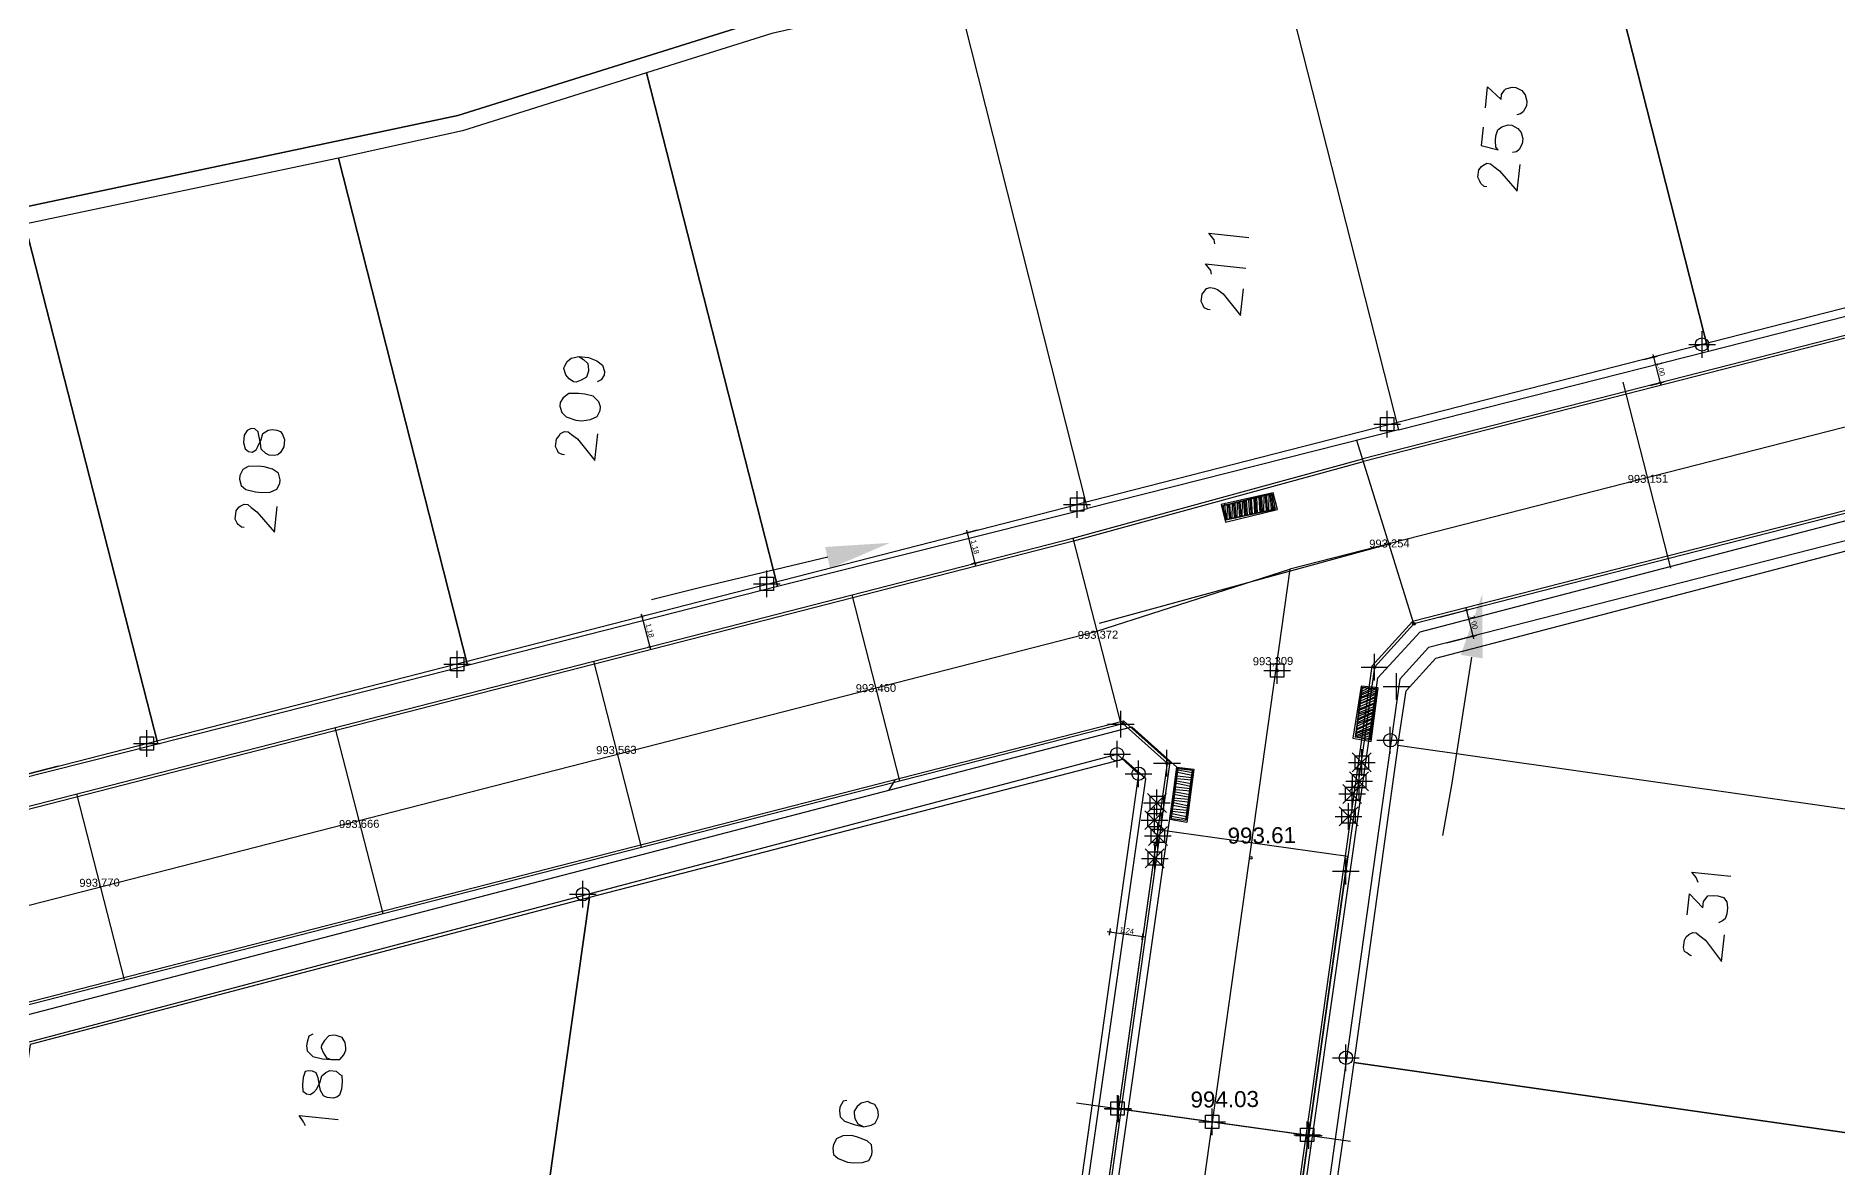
# Model space of a CAD drawing. Header units: metres. Extents: x -977055 to 805873, y -1033982 to 242021.
# Drawn here: x 926.9 to 994.5, y 1113.2 to 1155.6 of the extents above; entities that cross this region are included whole.
import ezdxf

# ---------------------------------------------------------------- set-up
doc = ezdxf.new("R2010")
doc.units = ezdxf.units.M
doc.header["$PDMODE"] = 32
doc.header["$PDSIZE"] = 1.5
for name, color, linetype in [('12-CONDICIONES EXISTENTES', 2, 'Continuous'), ('C-ANNO-MATC-TEXT', 150, 'Continuous'), ('C-ROAD-PROF-TEXT', 11, 'Continuous'), ('LOTE 243', 6, 'Continuous'), ('PUNTOS V', 4, 'Continuous'), ('V-NODE', 1, 'Continuous'), ('V-SITE-VEGE', 80, 'Continuous')]:
    doc.layers.add(name, color=color, linetype=linetype)
for name, color, linetype, true_color in [('PDF2_area escolar', 7, 'Continuous', 0x989898), ('PDF_Geometry', 7, 'Continuous', 0x797979), ('PDF_Solid Fills', 7, 'Continuous', 0x797979)]:
    doc.layers.add(name, color=color, linetype=linetype, true_color=true_color)
doc.styles.add('CITY2', font='stylu.ttf', dxfattribs={"height": 0.2})
doc.styles.get("Standard").update_dxf_attribs({"font": 'arial.ttf'})
doc.dimstyles.new('COTAS2', dxfattribs={"dimtxt": 0.02, "dimasz": 0.1, "dimexe": 0.15, "dimexo": 0.08, "dimgap": 0.05, "dimtad": 1, "dimzin": 0, "dimdsep": 46, "dimtxsty": 'CITY2', "dimblk": 'ARCHTICK', "dimcen": 1, "dimdle": 0.1, "dimclrd": 1, "dimclre": 1, "dimclrt": 2, "dimadec": 0, "dimazin": 0, "dimtfac": 1, "dimtofl": 0, "dimtmove": 0, "dimatfit": 3, "dimldrblk": 'ARCHTICK', "dimfxl": 0.18, "dimtolj": 1, "dimtzin": 0, "dimarcsym": 0})

# ---------------------------------------------------------------- blocks, each defined once
blk = doc.blocks.new('*U2498')
at = {"color": 0, "linetype": 'ByBlock', "lineweight": -2, "transparency": 16777216}
for p, q in [((-1, 0), (1, 0)), ((0, -1), (0, 1))]:
    blk.add_line(p, q, dxfattribs=at)
blk.add_lwpolyline([(-0.5, -0.5), (-0.5, 0.5), (0.5, 0.5), (0.5, -0.5)], close=True, dxfattribs=at)
blk = doc.blocks.new('*U2756', base_point=(931.076, 1129.104, 994.854))
at = {"layer": 'V-NODE', "color": 130, "lineweight": -2, "xscale": 0.5, "yscale": 0.5, "zscale": 0.5}
blk.add_blockref('*U2498', (931.076, 1129.104, 994.854), dxfattribs=at)
blk = doc.blocks.new('*U2759', base_point=(942.714, 1132.066, 994.668))
at = {"layer": 'V-NODE', "color": 130, "lineweight": -2, "xscale": 0.5, "yscale": 0.5, "zscale": 0.5}
blk.add_blockref('*U2498', (942.714, 1132.066, 994.668), dxfattribs=at)
blk = doc.blocks.new('*U2762', base_point=(942.708, 1132.07, 994.668))
at = {"layer": 'V-NODE', "color": 130, "lineweight": -2, "xscale": 0.5, "yscale": 0.5, "zscale": 0.5}
blk.add_blockref('*U2498', (942.708, 1132.07, 994.668), dxfattribs=at)
blk = doc.blocks.new('*U2765', base_point=(954.317, 1135.078, 994.668))
at = {"layer": 'V-NODE', "color": 130, "lineweight": -2, "xscale": 0.5, "yscale": 0.5, "zscale": 0.5}
blk.add_blockref('*U2498', (954.317, 1135.078, 994.668), dxfattribs=at)
blk = doc.blocks.new('*U2768', base_point=(965.945, 1138.055, 994.534))
at = {"layer": 'V-NODE', "color": 130, "lineweight": -2, "xscale": 0.5, "yscale": 0.5, "zscale": 0.5}
blk.add_blockref('*U2498', (965.945, 1138.055, 994.534), dxfattribs=at)
blk = doc.blocks.new('*U2771', base_point=(977.571, 1141.066, 994.524))
at = {"layer": 'V-NODE', "color": 130, "lineweight": -2, "xscale": 0.5, "yscale": 0.5, "zscale": 0.5}
blk.add_blockref('*U2498', (977.571, 1141.066, 994.524), dxfattribs=at)
blk = doc.blocks.new('base')
at = {"layer": 'PDF_Geometry', "lineweight": 25, "extrusion": (-0.000787417, 0.063364, 0.99799), "elevation": 0.026}
for points in [[(-314.355, -197.288), (-299.601, -195.681), (-292.744, -194.188), (-282.663, -192.111), (-274.476, -190.361), (-258.037, -185.154), (-248.029, -180.61), (-240.539, -177.71), (-228.643, -174.042), (-222.733, -172.714), (-217.384, -171.04), (-209.935, -169.248), (-202.16, -164.759), (-196.196, -160.284), (-195.073, -159.817), (-178.095, -157.457), (-154.298, -156.614), (-136.667, -154.611), (-124.436, -153.164), (-118.066, -151.474), (-100.79, -146.646), (-80.955, -140.967), (-73.385, -139.328), (-61.694, -135.822), (-40.504, -131.604), (-37.727, -130.872), (-17.661, -129.441), (1.311, -127.461), (21.092, -124.929), (41.006, -122.83), (47.376, -123.458), (63.592, -123.186), (81.402, -124.312), (85.639, -96.072), (88.705, -66.393), (92.811, -40.781), (97.16, -22.386), (100.596, -1.562), (102.483, 8.32), (109.691, 37.361), (117.528, 76.62), (126.217, 115.638), (131.513, 149.592), (134.682, 173.973), (136.916, 195.591), (139.956, 229.678), (141.558, 250.676), (142.614, 271.37), (143.252, 283.21), (147.066, 312.938), (152.58, 355.631), (153.554, 396.042), (150.869, 418.02), (151.777, 438.639), (150.959, 458.028), (151.777, 438.639), (150.869, 418.02), (153.554, 396.042), (152.58, 355.631), (147.066, 312.938), (143.252, 283.21), (142.614, 271.37), (141.558, 250.676), (139.956, 229.678), (136.916, 195.591), (134.682, 173.973), (131.513, 149.592), (126.217, 115.638), (117.528, 76.62), (109.691, 37.361), (102.483, 8.32), (100.596, -1.562), (97.16, -22.386), (92.811, -40.781), (88.705, -66.393), (85.639, -96.072), (81.402, -124.312), (63.592, -123.186), (47.376, -123.458), (41.006, -122.83), (21.092, -124.929), (1.311, -127.461), (-17.661, -129.441), (-37.727, -130.872), (-40.504, -131.604), (-61.694, -135.822), (-73.385, -139.328), (-80.955, -140.967), (-100.79, -146.646), (-118.066, -151.474), (-124.436, -153.164), (-136.667, -154.611), (-154.298, -156.614), (-178.095, -157.457), (-195.073, -159.817), (-196.196, -160.284), (-202.16, -164.759), (-209.935, -169.248), (-217.384, -171.04), (-222.733, -172.714), (-228.643, -174.042), (-240.539, -177.71), (-248.029, -180.61), (-258.037, -185.154), (-274.476, -190.361), (-282.663, -192.111), (-292.744, -194.188), (-299.601, -195.681), (-314.355, -197.288), (-312.178, -178.446), (-309.146, -157.898), (-306.876, -132.899), (-305.823, -118.002), (-298.643, -78.802), (-291.055, -45.077), (-282.252, -15.116), (-275.645, 10.473), (-270.319, 33.898), (-263.825, 63.164), (-258.15, 86.408), (-284.424, 123.888)], [(-100.205, -135.633), (-100.299, -136.41), (-100.798, -135.933), (-100.82, -136.116), (-100.934, -136.288), (-100.985, -136.328), (-101.224, -136.392), (-101.361, -136.375), (-101.579, -136.256), (-101.7, -136.103), (-101.763, -135.863), (-101.741, -135.68), (-101.622, -135.463), (-101.52, -135.382), (-101.377, -135.353)], [(-100.117, -134.902), (-100.035, -134.216), (-100.664, -134.048), (-100.583, -134.15), (-100.565, -134.384), (-100.587, -134.567), (-100.66, -134.79), (-100.814, -134.911), (-101.054, -134.975), (-101.191, -134.958), (-101.408, -134.839), (-101.529, -134.686), (-101.593, -134.446), (-101.571, -134.263), (-101.452, -134.046), (-101.349, -133.965), (-101.207, -133.936)], [(-100.219, -132.664), (-100.127, -132.675), (-100.001, -132.783), (-99.966, -132.88), (-99.892, -133.028), (-99.925, -133.302), (-100.033, -133.428), (-100.084, -133.469), (-100.232, -133.543), (-100.369, -133.527), (-100.495, -133.419), (-100.707, -133.254), (-101.356, -132.481), (-101.477, -133.486)], [(-90.006, -130.648), (-89.977, -130.791), (-89.776, -131.047), (-91.284, -130.865)], [(-89.868, -129.506), (-89.839, -129.648), (-89.638, -129.904), (-91.147, -129.723)], [(-89.8, -128.169), (-89.709, -128.18), (-89.577, -128.242), (-89.542, -128.339), (-89.468, -128.488), (-89.501, -128.762), (-89.609, -128.888), (-89.665, -128.974), (-89.808, -129.003), (-89.945, -128.986), (-90.077, -128.924), (-90.289, -128.76), (-90.932, -127.94), (-91.053, -128.946)], [(-66.114, -126.71), (-66.286, -126.597), (-66.452, -126.438), (-66.471, -126.204), (-66.465, -126.158), (-66.392, -125.935), (-66.193, -125.82), (-65.999, -125.751), (-65.907, -125.762), (-65.735, -125.875), (-65.615, -126.029), (-65.551, -126.268), (-65.557, -126.314), (-65.675, -126.531), (-65.829, -126.652), (-66.114, -126.71), (-66.48, -126.666), (-66.789, -126.536), (-67.001, -126.372), (-67.065, -126.132), (-67.048, -125.995), (-66.935, -125.823), (-66.787, -125.748)], [(-65.531, -123.025), (-65.44, -123.036), (-65.308, -123.098), (-65.273, -123.195), (-65.199, -123.343), (-65.232, -123.617), (-65.34, -123.743), (-65.396, -123.829), (-65.544, -123.904), (-65.682, -123.888), (-65.808, -123.78), (-66.02, -123.615), (-66.663, -122.796), (-66.784, -123.801)], [(-53.488, -120.441), (-53.397, -120.452), (-53.271, -120.56), (-53.23, -120.611), (-53.155, -120.76), (-53.194, -121.08), (-53.302, -121.206), (-53.353, -121.246), (-53.501, -121.321), (-53.638, -121.304), (-53.765, -121.196), (-53.977, -121.032), (-54.625, -120.258), (-54.741, -121.218)], [(-92.049, -120.664), (-92.024, -121.224), (-90.164, -120.799), (-90.286, -120.274), (-92.141, -120.653)], [(-90.193, -120.656), (-90.21, -120.793)], [(-90.297, -120.365), (-90.261, -120.833)], [(-90.332, -120.268), (-90.353, -120.822)], [(-90.429, -120.303), (-90.404, -120.863)], [(-90.475, -120.298), (-90.449, -120.857)], [(-90.526, -120.338), (-90.546, -120.892)], [(-90.617, -120.327), (-90.592, -120.886)], [(-90.663, -120.321), (-90.643, -120.927)], [(-90.714, -120.362), (-90.735, -120.916)], [(-90.806, -120.35), (-90.786, -120.956)], [(-90.857, -120.391), (-90.832, -120.95)], [(-90.903, -120.385), (-90.923, -120.939)], [(-91, -120.42), (-90.974, -120.979)], [(-91.045, -120.414), (-91.02, -120.974)], [(-91.097, -120.455), (-91.071, -121.014)], [(-91.188, -120.444), (-91.163, -121.003)], [(-91.239, -120.484), (-91.214, -121.043)], [(-91.285, -120.478), (-91.26, -121.038)], [(-91.382, -120.513), (-91.356, -121.072)], [(-91.427, -120.507), (-91.402, -121.067)], [(-91.473, -120.502), (-91.453, -121.107)], [(-91.57, -120.537), (-91.545, -121.096)], [(-91.616, -120.531), (-91.596, -121.136)], [(-91.667, -120.571), (-91.642, -121.131)], [(-91.713, -120.566), (-91.733, -121.12)], [(-91.81, -120.601), (-91.784, -121.16)], [(-91.855, -120.595), (-91.83, -121.155)], [(-91.907, -120.635), (-91.927, -121.189)], [(-91.998, -120.624), (-91.973, -121.184)], [(-92.095, -120.659), (-92.122, -120.887)], [(-96.629, -111.72), (-96.968, -113.765), (-98.088, -114.975), (-118.166, -119.976)], [(-75.348, -119.06), (-70.676, -118), (-68.719, -117.54)], [(-99.435, -114.998), (-98.634, -110.272), (-98.26, -108.323)], [(-95.589, -111.938), (-95.866, -113.852), (-95.317, -113.918), (-95.046, -112.049), (-95.627, -112.258)], [(-95.29, -113.689), (-95.683, -113.874)], [(-95.301, -113.781), (-95.546, -113.89)], [(-95.312, -113.872), (-95.408, -113.907)], [(-95.156, -112.964), (-95.788, -113.212)], [(-95.167, -113.055), (-95.799, -113.303)], [(-95.172, -113.101), (-95.805, -113.349)], [(-95.183, -113.192), (-95.816, -113.44)], [(-95.194, -113.283), (-95.827, -113.532)], [(-95.245, -113.324), (-95.833, -113.578)], [(-95.256, -113.415), (-95.844, -113.669)], [(-95.267, -113.507), (-95.849, -113.715)], [(-95.273, -113.552), (-95.86, -113.806)], [(-95.284, -113.644), (-95.82, -113.857)], [(-95.079, -112.324), (-95.666, -112.577)], [(-95.084, -112.369), (-95.671, -112.623)], [(-95.095, -112.461), (-95.682, -112.715)], [(-95.106, -112.552), (-95.688, -112.76)], [(-95.112, -112.598), (-95.699, -112.852)], [(-95.123, -112.689), (-95.71, -112.943)], [(-95.128, -112.735), (-95.715, -112.989)], [(-95.139, -112.826), (-95.726, -113.08)], [(-95.15, -112.918), (-95.777, -113.12)], [(-73.972, -29.127), (-75.851, -30.477), (-73.972, -29.127), (-35.504, -35.06), (-34.154, -36.938), (-44.268, -102.03), (-86.666, -112.549), (-88.335, -111.003), (-75.851, -30.477)], [(-95.051, -112.095), (-95.638, -112.349)], [(-95.062, -112.186), (-95.644, -112.395)], [(-95.068, -112.232), (-95.655, -112.486)], [(-95.183, -112.033), (-95.622, -112.212)], [(-95.32, -112.016), (-95.611, -112.12)], [(-95.406, -111.96), (-95.6, -112.029)], [(-95.543, -111.943), (-95.594, -111.983)], [(-83.88, -89.421), (-87.172, -110.587), (-86.335, -111.337)], [(-88.104, -109.083), (-88.375, -110.952), (-88.924, -110.886), (-88.652, -109.017)], [(-88.331, -110.586), (-88.879, -110.52)], [(-88.342, -110.678), (-88.89, -110.611)], [(-88.359, -110.815), (-88.901, -110.703)], [(-88.37, -110.906), (-88.913, -110.794)], [(-77.534, -110.264), (-77.766, -110.653)], [(-88.214, -109.997), (-88.802, -109.88)], [(-88.27, -110.083), (-88.813, -109.972)], [(-88.281, -110.175), (-88.83, -110.109)], [(-88.292, -110.266), (-88.841, -110.2)], [(-88.309, -110.403), (-88.852, -110.292)], [(-88.32, -110.495), (-88.863, -110.383)], [(-88.126, -109.266), (-88.669, -109.154)], [(-88.137, -109.358), (-88.685, -109.291)], [(-88.148, -109.449), (-88.696, -109.383)], [(-88.164, -109.586), (-88.707, -109.474)], [(-88.175, -109.678), (-88.718, -109.566)], [(-88.186, -109.769), (-88.735, -109.703)], [(-88.197, -109.86), (-88.746, -109.794)], [(-88.115, -109.175), (-88.658, -109.063)], [(-107.816, -106.43), (-107.747, -106.624), (-107.586, -106.829), (-109.049, -106.653)], [(-107.393, -105.229), (-107.487, -106.006), (-107.98, -105.483), (-108.008, -105.711), (-108.116, -105.838), (-108.172, -105.924), (-108.406, -105.942), (-108.544, -105.925), (-108.767, -105.852), (-108.887, -105.698), (-108.905, -105.464), (-108.878, -105.236), (-108.81, -105.058), (-108.708, -104.978), (-108.56, -104.903)], [(-107.531, -103.682), (-107.486, -103.688), (-107.36, -103.796), (-107.274, -103.852), (-107.245, -103.995), (-107.278, -104.269), (-107.34, -104.401), (-107.442, -104.481), (-107.59, -104.556), (-107.727, -104.54), (-107.854, -104.432), (-108.066, -104.267), (-108.663, -103.453), (-108.784, -104.459)], [(-55.829, -101.379), (-55.68, -101.304), (-55.607, -101.081), (-55.591, -100.944), (-55.614, -100.756), (-55.821, -100.545), (-56.181, -100.456), (-56.501, -100.417), (-56.826, -100.424), (-56.986, -100.59), (-57.053, -100.768), (-57.064, -100.859), (-57.041, -101.048), (-56.926, -101.247), (-56.703, -101.32), (-56.611, -101.331), (-56.423, -101.307), (-56.264, -101.141), (-56.15, -100.969), (-56.139, -100.878), (-56.209, -100.684), (-56.324, -100.485), (-56.501, -100.417)], [(-75.81, -98.647), (-75.667, -98.618), (-75.548, -98.4), (-75.532, -98.263), (-75.55, -98.029), (-75.716, -97.87), (-76.071, -97.735), (-76.431, -97.645), (-76.716, -97.703), (-76.864, -97.778), (-76.983, -97.996), (-76.994, -98.087), (-76.971, -98.275), (-76.856, -98.475), (-76.678, -98.542), (-76.592, -98.599), (-76.353, -98.535), (-76.199, -98.415), (-76.086, -98.243), (-76.075, -98.151), (-76.098, -97.963), (-76.214, -97.764), (-76.431, -97.645)], [(-55.507, -97.94), (-55.432, -98.088), (-55.277, -98.339), (-56.739, -98.162)]]:
    blk.add_lwpolyline(points, dxfattribs=at)
for points in [[(-103.542, -146.778), (-108.458, -126.385), (-120.112, -129.201), (-115.108, -150.021)], [(-92.016, -143.483), (-96.804, -123.569), (-85.105, -120.759), (-80.45, -140.239), (-81.117, -140.391), (-92.016, -143.483), (-96.804, -123.569), (-108.458, -126.385), (-103.542, -146.778)], [(-68.785, -137.332), (-73.457, -117.989), (-85.105, -120.759), (-80.45, -140.239), (-73.501, -138.758)], [(-68.785, -137.332), (-61.856, -135.246), (-57.195, -134.277), (-61.803, -115.173), (-73.457, -117.989)], [(-45.414, -131.94), (-50.149, -112.358), (-61.803, -115.173), (-57.195, -134.277)], [(-33.631, -129.975), (-36.733, -109.151), (-50.149, -112.358), (-45.414, -131.94), (-40.661, -130.983), (-37.843, -130.302)], [(-138.576, -126.188), (-140.244, -124.642), (-124.468, -22.95), (-122.584, -21.554), (-84.121, -27.533), (-82.771, -29.411), (-95.915, -114.263), (-97.512, -115.972)], [(-65.38, -124.851), (-65.444, -124.612), (-65.61, -124.453), (-65.965, -124.317), (-66.194, -124.29), (-66.525, -124.342), (-66.77, -124.452), (-66.889, -124.67), (-66.905, -124.807), (-66.836, -125), (-66.629, -125.211), (-66.315, -125.295), (-66.086, -125.323), (-65.715, -125.321), (-65.51, -125.16), (-65.397, -124.988)], [(-53.502, -123.639), (-53.566, -123.4), (-53.692, -123.292), (-53.83, -123.275), (-53.978, -123.35), (-54.04, -123.482), (-54.164, -123.745), (-54.238, -123.968), (-54.437, -124.083), (-54.58, -124.112), (-54.762, -124.09), (-54.894, -124.028), (-54.974, -123.925), (-55.044, -123.732), (-55.011, -123.457), (-54.892, -123.24), (-54.789, -123.159), (-54.647, -123.13), (-54.464, -123.152), (-54.332, -123.215), (-54.166, -123.374), (-54.148, -123.608), (-54.089, -123.893), (-54.06, -124.036), (-53.934, -124.144), (-53.797, -124.16), (-53.649, -124.085), (-53.535, -123.913)], [(-53.337, -122.268), (-53.401, -122.028), (-53.567, -121.869), (-53.928, -121.779), (-54.156, -121.752), (-54.482, -121.759), (-54.727, -121.869), (-54.846, -122.086), (-54.862, -122.223), (-54.798, -122.463), (-54.586, -122.628), (-54.272, -122.712), (-54.043, -122.739), (-53.672, -122.738), (-53.473, -122.623), (-53.354, -122.405)], [(-92.075, -121.264), (-90.124, -120.85), (-90.275, -120.183), (-92.232, -120.642)], [(-90.286, -120.274), (-90.164, -120.799), (-92.024, -121.224), (-92.141, -120.653)], [(-95.629, -111.886), (-95.917, -113.892), (-95.277, -113.969), (-94.949, -112.015)], [(-95.317, -113.918), (-95.866, -113.852), (-95.589, -111.938), (-95.046, -112.049)], [(-83.88, -89.421), (-87.172, -110.587), (-86.335, -111.337), (-66.262, -106.382), (-64.12, -92.451)], [(-114.58, -96.758), (-116.429, -108.638), (-96.629, -111.72), (-94.826, -99.834)], [(-88.052, -109.043), (-88.335, -111.003), (-88.975, -110.926), (-88.687, -108.92)], [(-88.924, -110.886), (-88.375, -110.952), (-88.104, -109.083), (-88.652, -109.017)], [(-45.226, -101.126), (-44.365, -95.526), (-64.12, -92.451), (-66.262, -106.382)], [(-112.737, -84.924), (-114.58, -96.758), (-94.826, -99.834), (-92.983, -88)], [(-55.414, -99.481), (-55.433, -99.247), (-55.559, -99.139), (-55.696, -99.123), (-55.844, -99.198), (-55.952, -99.324), (-56.076, -99.587), (-56.15, -99.81), (-56.303, -99.931), (-56.451, -100.006), (-56.68, -99.978), (-56.806, -99.87), (-56.892, -99.813), (-56.91, -99.579), (-56.877, -99.305), (-56.804, -99.082), (-56.701, -99.002), (-56.559, -98.973), (-56.33, -99), (-56.199, -99.062), (-56.084, -99.262), (-56.06, -99.45), (-56.002, -99.735), (-55.932, -99.929), (-55.801, -99.991), (-55.663, -100.008), (-55.521, -99.979), (-55.448, -99.756)], [(-75.27, -96.857), (-75.288, -96.623), (-75.454, -96.464), (-75.809, -96.329), (-76.037, -96.301), (-76.363, -96.308), (-76.602, -96.372), (-76.721, -96.59), (-76.738, -96.727), (-76.72, -96.961), (-76.553, -97.12), (-76.199, -97.256), (-75.976, -97.329), (-75.65, -97.322), (-75.405, -97.212), (-75.286, -96.994)], [(-132.492, -81.848), (-134.34, -93.728), (-114.58, -96.758), (-112.737, -84.924)]]:
    blk.add_lwpolyline(points, close=True, dxfattribs=at)
at = {"layer": 'PDF_Geometry', "color": 2, "lineweight": 40, "extrusion": (-0.000787417, 0.063364, 0.99799), "elevation": 0.026}
blk.add_lwpolyline([(-90.261, -120.833), (-90.221, -120.885)], dxfattribs=at)
blk = doc.blocks.new('*U3056')
at = {"color": 0, "linetype": 'ByBlock', "lineweight": -2, "transparency": 16777216}
for p, q in [((-1, 0), (1, 0)), ((0, -1), (0, 1))]:
    blk.add_line(p, q, dxfattribs=at)
blk.add_circle((0, 0), 0.5, dxfattribs=at)
blk = doc.blocks.new('*U3203', base_point=(968.254, 1127.967, 994.909))
at = {"layer": 'V-NODE', "color": 90, "lineweight": -2, "xscale": 0.5, "yscale": 0.5, "zscale": 0.5}
blk.add_blockref('*U3056', (968.254, 1127.967, 994.909), dxfattribs=at)
blk = doc.blocks.new('*U3206', base_point=(967.445, 1128.693, 994.948))
at = {"layer": 'V-NODE', "color": 90, "lineweight": -2, "xscale": 0.5, "yscale": 0.5, "zscale": 0.5}
blk.add_blockref('*U3056', (967.445, 1128.693, 994.948), dxfattribs=at)
blk = doc.blocks.new('*U3209', base_point=(947.423, 1123.448, 995.001))
at = {"layer": 'V-NODE', "color": 90, "lineweight": -2, "xscale": 0.5, "yscale": 0.5, "zscale": 0.5}
blk.add_blockref('*U3056', (947.423, 1123.448, 995.001), dxfattribs=at)
blk = doc.blocks.new('*U3212', base_point=(977.688, 1129.217, 994.912))
at = {"layer": 'V-NODE', "color": 90, "lineweight": -2, "xscale": 0.5, "yscale": 0.5, "zscale": 0.5}
blk.add_blockref('*U3056', (977.688, 1129.217, 994.912), dxfattribs=at)
blk = doc.blocks.new('*U3215', base_point=(976.026, 1117.316, 995.255))
at = {"layer": 'V-NODE', "color": 90, "lineweight": -2, "xscale": 0.5, "yscale": 0.5, "zscale": 0.5}
blk.add_blockref('*U3056', (976.026, 1117.316, 995.255), dxfattribs=at)
blk = doc.blocks.new('*U3221', base_point=(989.372, 1144.056, 994.449))
at = {"layer": 'V-NODE', "color": 90, "lineweight": -2, "xscale": 0.5, "yscale": 0.5, "zscale": 0.5}
blk.add_blockref('*U3056', (989.372, 1144.056, 994.449), dxfattribs=at)
blk = doc.blocks.new('_ArchTick')
at = {"color": 0, "linetype": 'ByBlock', "const_width": 0.15}
blk.add_lwpolyline([(-0.5, -0.5), (0.5, 0.5)], dxfattribs=at)
blk = doc.blocks.new('*D3582')
at = {"layer": 'Defpoints', "color": 0, "transparency": 16777216}
for p in [(962.282, 1137.115, 994.772), (962.122, 1135.855), (962.576, 1135.972, 994.772)]:
    blk.add_point(p, dxfattribs=at)
at = {"layer": 'PUNTOS V', "color": 1, "linetype": 'Continuous', "lineweight": -2, "transparency": 16777216}
for p, q in [((962.205, 1137.095), (961.683, 1136.961)), ((962.498, 1135.952), (961.976, 1135.818))]:
    blk.add_line(p, q, dxfattribs=at)
at = {"layer": 'PUNTOS V', "color": 1, "lineweight": -2, "transparency": 16777216}
blk.add_line((961.803, 1137.095), (962.146, 1135.758), dxfattribs=at)
at = {"layer": 'PUNTOS V', "color": 1, "lineweight": -2, "transparency": 16777216, "xscale": 0.1, "yscale": 0.1, "zscale": 0.1}
for p, rotation in [((961.828, 1136.998), 104.4012118177136), ((962.122, 1135.855), 284.4012118177137)]:
    blk.add_blockref('_ArchTick', p, dxfattribs=dict(at, rotation=rotation))
at = {"layer": 'PUNTOS V', "color": 2, "transparency": 16777216, "insert": (962.124, 1136.465), "char_height": 0.2, "attachment_point": 5, "rotation": 284.40121, "style": 'CITY2'}
blk.add_mtext('\\A1;1.18', dxfattribs=at)
blk = doc.blocks.new('*D3583')
at = {"layer": 'Defpoints', "color": 0, "transparency": 16777216}
for p in [(979.463, 1133.815, 994.107), (979.711, 1132.846, 994.107), (980.787, 1133.122)]:
    blk.add_point(p, dxfattribs=at)
at = {"layer": 'PUNTOS V', "color": 1, "linetype": 'Continuous', "lineweight": -2, "transparency": 16777216}
for p, q in [((979.54, 1133.834), (980.684, 1134.128)), ((979.789, 1132.866), (980.933, 1133.159))]:
    blk.add_line(p, q, dxfattribs=at)
at = {"layer": 'PUNTOS V', "color": 1, "lineweight": -2, "transparency": 16777216}
blk.add_line((980.514, 1134.187), (980.812, 1133.025), dxfattribs=at)
at = {"layer": 'PUNTOS V', "color": 1, "lineweight": -2, "transparency": 16777216, "xscale": 0.1, "yscale": 0.1, "zscale": 0.1}
for p, rotation in [((980.539, 1134.091), 104.383506605586), ((980.787, 1133.122), 284.383506605586)]:
    blk.add_blockref('_ArchTick', p, dxfattribs=dict(at, rotation=rotation))
at = {"layer": 'PUNTOS V', "color": 2, "transparency": 16777216, "insert": (980.812, 1133.644), "char_height": 0.2, "attachment_point": 5, "rotation": 284.38351, "style": 'CITY2'}
blk.add_mtext('\\A1;1.00', dxfattribs=at)
blk = doc.blocks.new('*D3584')
at = {"layer": 'Defpoints', "color": 0, "transparency": 16777216}
for p in [(987.111, 1143.473, 994.107), (987.359, 1142.504, 994.107), (987.805, 1142.618)]:
    blk.add_point(p, dxfattribs=at)
at = {"layer": 'PUNTOS V', "color": 1, "linetype": 'Continuous', "lineweight": -2, "transparency": 16777216}
for p, q in [((987.188, 1143.492), (987.702, 1143.624)), ((987.436, 1142.524), (987.95, 1142.655))]:
    blk.add_line(p, q, dxfattribs=at)
at = {"layer": 'PUNTOS V', "color": 1, "lineweight": -2, "transparency": 16777216}
blk.add_line((987.532, 1143.684), (987.83, 1142.521), dxfattribs=at)
at = {"layer": 'PUNTOS V', "color": 1, "lineweight": -2, "transparency": 16777216, "xscale": 0.1, "yscale": 0.1, "zscale": 0.1}
for p, rotation in [((987.557, 1143.587), 104.3572041720059), ((987.805, 1142.618), 284.3572041720059)]:
    blk.add_blockref('_ArchTick', p, dxfattribs=dict(at, rotation=rotation))
at = {"layer": 'PUNTOS V', "color": 2, "transparency": 16777216, "insert": (987.83, 1143.141), "char_height": 0.2, "attachment_point": 5, "rotation": 284.3572, "style": 'CITY2'}
blk.add_mtext('\\A1;1.00', dxfattribs=at)
blk = doc.blocks.new('*U3818')
at = {"color": 0, "linetype": 'ByBlock', "lineweight": -2, "transparency": 16777216}
for p, q in [((-1, 0), (1, 0)), ((0, -1), (0, 1))]:
    blk.add_line(p, q, dxfattribs=at)
blk = doc.blocks.new('*U3821', base_point=(967.585, 1129.824, 993.372))
at = {"layer": 'V-NODE', "color": 4, "lineweight": -2, "xscale": 0.5, "yscale": 0.5, "zscale": 0.5}
blk.add_blockref('*U3818', (967.585, 1129.824, 993.372), dxfattribs=at)
blk = doc.blocks.new('*U3863', base_point=(967.499, 1115.404, 994.03))
at = {"layer": 'V-NODE', "color": 4, "lineweight": -2, "xscale": 0.5, "yscale": 0.5, "zscale": 0.5}
blk.add_blockref('*U3818', (967.499, 1115.404, 994.03), dxfattribs=at)
blk = doc.blocks.new('*U3866', base_point=(974.63, 1114.408, 994.03))
at = {"layer": 'V-NODE', "color": 4, "lineweight": -2, "xscale": 0.5, "yscale": 0.5, "zscale": 0.5}
blk.add_blockref('*U3818', (974.63, 1114.408, 994.03), dxfattribs=at)
blk = doc.blocks.new('*U3869', base_point=(976.021, 1124.311, 993.61))
at = {"layer": 'V-NODE', "color": 4, "lineweight": -2, "xscale": 0.5, "yscale": 0.5, "zscale": 0.5}
blk.add_blockref('*U3818', (976.021, 1124.311, 993.61), dxfattribs=at)
blk = doc.blocks.new('*U3872', base_point=(969.318, 1128.355, 993.48))
at = {"layer": 'V-NODE', "color": 4, "lineweight": -2, "xscale": 0.5, "yscale": 0.5, "zscale": 0.5}
blk.add_blockref('*U3818', (969.318, 1128.355, 993.48), dxfattribs=at)
blk = doc.blocks.new('*U3875', base_point=(977.095, 1131.955, 993.309))
at = {"layer": 'V-NODE', "color": 4, "lineweight": -2, "xscale": 0.5, "yscale": 0.5, "zscale": 0.5}
blk.add_blockref('*U3818', (977.095, 1131.955, 993.309), dxfattribs=at)
blk = doc.blocks.new('*U3878', base_point=(977.918, 1131.233, 994.914))
at = {"layer": 'V-NODE', "color": 4, "lineweight": -2, "xscale": 0.5, "yscale": 0.5, "zscale": 0.5}
blk.add_blockref('*U3818', (977.918, 1131.233, 994.914), dxfattribs=at)
blk = doc.blocks.new('*U4211')
at = {"color": 0, "linetype": 'ByBlock', "lineweight": -2, "transparency": 16777216}
for p, q in [((-0.71, -0.71), (0.71, 0.71)), ((-0.71, 0.71), (0.71, -0.71))]:
    blk.add_line(p, q, dxfattribs=at)
blk = doc.blocks.new('*U4218', base_point=(976.619, 1128.388, 993.431))
at = {"layer": 'V-NODE', "lineweight": -2, "xscale": 0.5, "yscale": 0.5, "zscale": 0.5}
blk.add_blockref('*U4211', (976.619, 1128.388, 993.431), dxfattribs=at)
blk = doc.blocks.new('*U4219', base_point=(976.518, 1127.683, 993.436))
at = {"layer": 'V-NODE', "lineweight": -2, "xscale": 0.5, "yscale": 0.5, "zscale": 0.5}
blk.add_blockref('*U4211', (976.518, 1127.683, 993.436), dxfattribs=at)
blk = doc.blocks.new('*U4220', base_point=(976.259, 1127.208, 993.712))
at = {"layer": 'V-NODE', "lineweight": -2, "xscale": 0.5, "yscale": 0.5, "zscale": 0.5}
blk.add_blockref('*U4211', (976.259, 1127.208, 993.712), dxfattribs=at)
blk = doc.blocks.new('*U4221', base_point=(976.126, 1126.365, 993.721))
at = {"layer": 'V-NODE', "lineweight": -2, "xscale": 0.5, "yscale": 0.5, "zscale": 0.5}
blk.add_blockref('*U4211', (976.126, 1126.365, 993.721), dxfattribs=at)
blk = doc.blocks.new('*U4222', base_point=(968.943, 1126.871, 993.533))
at = {"layer": 'V-NODE', "lineweight": -2, "xscale": 0.5, "yscale": 0.5, "zscale": 0.5}
blk.add_blockref('*U4211', (968.943, 1126.871, 993.533), dxfattribs=at)
blk = doc.blocks.new('*U4223', base_point=(968.848, 1126.225, 993.536))
at = {"layer": 'V-NODE', "lineweight": -2, "xscale": 0.5, "yscale": 0.5, "zscale": 0.5}
blk.add_blockref('*U4211', (968.848, 1126.225, 993.536), dxfattribs=at)
blk = doc.blocks.new('*U4224', base_point=(968.977, 1125.632, 993.801))
at = {"layer": 'V-NODE', "lineweight": -2, "xscale": 0.5, "yscale": 0.5, "zscale": 0.5}
blk.add_blockref('*U4211', (968.977, 1125.632, 993.801), dxfattribs=at)
blk = doc.blocks.new('*U4225', base_point=(968.859, 1124.789, 993.813))
at = {"layer": 'V-NODE', "lineweight": -2, "xscale": 0.5, "yscale": 0.5, "zscale": 0.5}
blk.add_blockref('*U4211', (968.859, 1124.789, 993.813), dxfattribs=at)
blk = doc.blocks.new('*U4239')
at = {"color": 0, "linetype": 'ByBlock', "lineweight": -2, "transparency": 16777216}
for p, q in [((-1, 0), (1, 0)), ((0, -1), (0, 1))]:
    blk.add_line(p, q, dxfattribs=at)
blk.add_lwpolyline([(-0.5, -0.5), (-0.5, 0.5), (0.5, 0.5), (0.5, -0.5)], close=True, dxfattribs=at)
blk = doc.blocks.new('*D4938')
at = {"color": 1, "linetype": 'Continuous', "lineweight": -2, "transparency": 16777216}
for p, q in [((949.567, 1133.85), (949.784, 1133.905)), ((949.861, 1132.707), (950.077, 1132.762))]:
    blk.add_line(p, q, dxfattribs=at)
at = {"color": 1, "lineweight": -2, "transparency": 16777216}
blk.add_line((949.614, 1133.965), (949.957, 1132.628), dxfattribs=at)
at = {"layer": 'Defpoints', "color": 0, "transparency": 16777216}
for p in [(949.49, 1133.83, 994.772), (949.783, 1132.687, 994.772), (949.932, 1132.725)]:
    blk.add_point(p, dxfattribs=at)
at = {"color": 1, "lineweight": -2, "transparency": 16777216, "xscale": 0.1, "yscale": 0.1, "zscale": 0.1}
for p, rotation in [((949.638, 1133.868), 104.4012118177136), ((949.932, 1132.725), 284.4012118177137)]:
    blk.add_blockref('_ArchTick', p, dxfattribs=dict(at, rotation=rotation))
at = {"color": 2, "transparency": 16777216, "insert": (949.934, 1133.335), "char_height": 0.2, "attachment_point": 5, "rotation": 284.40121, "style": 'CITY2'}
blk.add_mtext('\\A1;1.18', dxfattribs=at)
blk = doc.blocks.new('*D4945')
at = {"color": 1, "lineweight": -2, "transparency": 16777216}
blk.add_line((968.503, 1121.832), (967.077, 1122.033), dxfattribs=at)
at = {"color": 1, "linetype": 'Continuous', "lineweight": -2, "transparency": 16777216}
for p, q in [((967.161, 1121.913), (967.197, 1122.167)), ((968.389, 1121.74), (968.425, 1121.995))]:
    blk.add_line(p, q, dxfattribs=at)
at = {"layer": 'Defpoints', "color": 0, "transparency": 16777216}
for p in [(967.15, 1121.834, 1009.435), (967.176, 1122.019), (968.378, 1121.661, 1009.435)]:
    blk.add_point(p, dxfattribs=at)
at = {"color": 1, "lineweight": -2, "transparency": 16777216, "xscale": 0.1, "yscale": 0.1, "zscale": 0.1}
for p, rotation in [((967.176, 1122.019), 172.002608106105), ((968.404, 1121.846), 352.002608106105)]:
    blk.add_blockref('_ArchTick', p, dxfattribs=dict(at, rotation=rotation))
at = {"color": 2, "transparency": 16777216, "insert": (967.811, 1122.085), "char_height": 0.2, "attachment_point": 5, "rotation": 352.00261, "style": 'CITY2'}
blk.add_mtext('\\A1;1.24', dxfattribs=at)

msp = doc.modelspace()

# ---------------------------------------------------------------- linework, layer by layer
at = {"color": 1, "elevation": 995.067}
for points in [[(965.79461, 1136.7981), (976.65282, 1139.76354)], [(965.82096, 1136.70164), (976.67917, 1139.66707)], [(966.78254, 1133.61343), (977.64076, 1136.57887)], [(966.68997, 1133.31122), (973.92391, 1135.62769)]]:
    msp.add_lwpolyline(points, dxfattribs=at)
at = {"elevation": 1009.43524}
msp.add_lwpolyline([(976.09839, 1124.86268), (968.96842, 1125.8644), (958.11644, 1048.623), (965.24641, 1047.62128)], close=True, dxfattribs=at)
msp.add_lwpolyline([(964.89216, 1045.08862), (974.63002, 1114.40798), (967.499, 1115.404)], dxfattribs=at)
at = {"color": 1}
msp.add_circle((977.64412, 1136.57992, 994.107), 0.05287, dxfattribs=at)
at = {"layer": '12-CONDICIONES EXISTENTES', "color": 1, "elevation": 994.665}
msp.add_lwpolyline([(973.92391, 1135.62769), (961.42901, 1046.66931)], dxfattribs=at)
at = {"layer": 'LOTE 243', "color": 2}
for points, elevation in [([(1012.86861, 1149.03335), (976.65282, 1139.76354)], 994.107), ([(1012.89341, 1148.93647), (976.68259, 1139.66794)], 994.107), ([(1013.69434, 1145.80735), (973.92391, 1135.62769)], 994.107), ([(1019.49015, 1144.16316), (978.52199, 1133.67694)], 994.107), ([(1019.58443, 1144.08407), (978.57588, 1133.58751)], 994.107), ([(1019.8324, 1143.1153), (979.11481, 1132.69321)], 994.107), ([(919.06471, 1124.79885), (965.79461, 1136.7981)], 994.772), ([(919.08108, 1124.69981), (965.81948, 1136.70124)], 994.772), ([(919.65427, 1121.23345), (966.68997, 1133.31122)], 994.772), ([(977.09482, 1131.955), (965.17825, 1047.13615), (962.56511, 1028.43427), (952.87906, 959.13196), (951.04689, 946.03771), (938.06969, 853.47319)], 1009.43524), ([(925.39062, 1119.09288), (967.68711, 1129.95372)], 994.772), ([(925.48046, 1119.0127), (967.66015, 1129.84355)], 994.772)]:
    msp.add_lwpolyline(points, dxfattribs=dict(at, elevation=elevation))
at = {"layer": 'LOTE 243', "color": 1, "elevation": 1009.43524}
for points in [[(977.00002, 1131.99893), (965.07922, 1047.15006), (962.46607, 1028.44811), (952.78003, 959.1458), (950.94785, 946.05157), (937.95342, 853.36412)], [(978.04222, 1131.51066), (966.16852, 1046.99702), (963.55549, 1028.29589), (953.86944, 958.99354), (952.03724, 945.89914), (939.06001, 853.33435)]]:
    msp.add_lwpolyline(points, dxfattribs=at)
at = {"layer": 'LOTE 243', "elevation": 994.859}
msp.add_lwpolyline([(918.14061, 1125.77992), (927.772, 1128.25495)], dxfattribs=at)
at = {"layer": 'LOTE 243', "color": 1, "linetype": 'ByBlock', "elevation": 1009.43524}
for points in [[(968.254, 1127.967), (957.058, 1048.277), (954.444, 1029.569), (944.758, 960.267), (942.926, 947.174), (929.43014, 850.90993)], [(969.42483, 1128.39428), (958.1473, 1048.12396), (957.85334, 1046.02015)]]:
    msp.add_lwpolyline(points, dxfattribs=at)
at = {"layer": 'LOTE 243', "color": 2, "linetype": 'ByBlock', "elevation": 1009.43524}
msp.add_lwpolyline([(969.31839, 1128.35544), (958.04827, 1048.13787), (955.43438, 1029.43062), (945.74837, 960.12858), (943.91635, 947.03543), (930.42045, 850.77109)], dxfattribs=at)
at = {"layer": 'PDF_Solid Fills', "transparency": 33554559, "extrusion": (-0.000787417, 0.063364, 0.99799)}
for points in [[(-970.55143, -1059.40177, 1060.76006), (-972.97778, -1059.52678, 1060.76006), (-970.73206, -1058.5917, 1060.76006)], [(-994.32594, -1055.05356, 1060.76006), (-995.15527, -1057.31856, 1060.76006), (-995.14316, -1054.90873, 1060.76006)]]:
    msp.add_solid(points, dxfattribs=at)
at = {"layer": 'PUNTOS V', "color": 1}
for points, elevation in [([(1024.247, 1152.978), (965.945, 1138.055)], 994.107), ([(986.40936, 1142.64275), (988.19472, 1135.66762)], 994.107), ([(978.57588, 1133.58751), (976.43705, 1140.45651)], 994.107), ([(917.8698, 1125.7103), (965.945, 1138.055)], 994.772), ([(965.79461, 1136.7981), (967.58533, 1129.82434)], 995.067), ([(957.50358, 1134.66914), (959.2943, 1127.69538)], 995.067), ([(977.00002, 1131.99893), (978.52199, 1133.67694)], 994.78236), ([(977.09476, 1131.95454), (978.57588, 1133.58751)], 994.78236), ([(978.04222, 1131.51066), (979.11481, 1132.69321)], 994.78236), ([(947.8178, 1132.18204), (949.60852, 1125.20828)], 995.067), ([(967.68711, 1129.95372), (969.42483, 1128.39428)], 994.948), ([(938.13203, 1129.69493), (939.92274, 1122.72117)], 995.067), ([(967.66015, 1129.84355), (969.31839, 1128.35544)], 994.948), ([(926.345, 1117.829), (967.445, 1128.693)], 995.14), ([(967.445, 1128.693), (968.254, 1127.967)], 994.948), ([(928.44625, 1127.20783), (930.23696, 1120.23407)], 995.067), ([(965.92753, 1115.62403), (976.19292, 1114.18961)], 998.289)]:
    msp.add_lwpolyline(points, dxfattribs=dict(at, elevation=elevation))
for centre in [(978.57588, 1133.58751, 995.067), (977.09476, 1131.95454, 994.78236), (973.44185, 1131.82962, 995.067), (967.66015, 1129.84355, 994.772), (969.31839, 1128.35544, 994.948), (968.89036, 1125.30883, 998.289), (972.4555, 1124.80901, 998.289), (976.02063, 1124.30919, 998.289), (967.49908, 1115.40608, 998.289), (974.62935, 1114.40644, 998.289)]:
    msp.add_circle(centre, 0.05, dxfattribs=at)

# ---------------------------------------------------------------- block references
at = {"layer": 'C-ANNO-MATC-TEXT', "lineweight": -2, "xscale": 0.5, "yscale": 0.5, "zscale": 0.5}
for p in [(973.442, 1131.83, 993.307), (973.442, 1131.83, 993.307), (976.619, 1128.388, 993.429), (976.518, 1127.683, 993.434), (968.943, 1126.871, 993.531), (976.259, 1127.208, 993.71), (968.848, 1126.225, 993.534), (976.126, 1126.365, 993.719), (968.977, 1125.632, 993.799), (968.859, 1124.789, 993.811), (967.457, 1115.411, 994.335), (971.014, 1114.913, 994.028), (974.569, 1114.423, 994.344)]:
    msp.add_blockref('*U4239', p, dxfattribs=at)
at = {"layer": 'PDF2_area escolar'}
msp.add_blockref('base', (882.736, 1016.336, 999.038), dxfattribs=at)
at = {"layer": 'V-NODE'}
for name, p in [('*U3221', (989.372, 1144.056, 994.449)), ('*U2771', (977.571, 1141.066, 994.524)), ('*U2768', (965.945, 1138.055, 994.534)), ('*U2765', (954.317, 1135.078, 994.668)), ('*U2762', (942.708, 1132.07, 994.668)), ('*U2759', (942.714, 1132.066, 994.668)), ('*U2756', (931.076, 1129.104, 994.854)), ('*U3212', (977.688, 1129.217, 994.912)), ('*U3206', (967.445, 1128.693, 994.948)), ('*U4218', (976.619, 1128.388, 993.429)), ('*U3203', (968.254, 1127.967, 994.909)), ('*U4219', (976.518, 1127.683, 993.434)), ('*U4220', (976.259, 1127.208, 993.71)), ('*U4223', (968.848, 1126.225, 993.534)), ('*U4222', (968.943, 1126.871, 993.531)), ('*U4221', (976.126, 1126.365, 993.719)), ('*U4224', (968.977, 1125.632, 993.799)), ('*U4225', (968.859, 1124.789, 993.811)), ('*U3209', (947.423, 1123.448, 995.001)), ('*U3215', (976.026, 1117.316, 995.255))]:
    msp.add_blockref(name, p, dxfattribs=at)
at = {"layer": 'V-SITE-VEGE'}
for name, p in [('*U3875', (977.095, 1131.955, 993.308)), ('*U3878', (977.918, 1131.233, 994.913)), ('*U3821', (967.585, 1129.824, 993.371)), ('*U3872', (969.318, 1128.355, 993.479)), ('*U3869', (976.021, 1124.311, 993.609)), ('*U3863', (967.499, 1115.404, 994.029)), ('*U3866', (974.63, 1114.408, 994.029))]:
    msp.add_blockref(name, p, dxfattribs=at)

# ---------------------------------------------------------------- texts
at = {"layer": 'C-ROAD-PROF-TEXT', "color": 11, "linetype": 'Continuous', "lineweight": -3, "attachment_point": 8, "rotation": 0.5711077}
for s, insert, char_height in [('{\\C2;993.151}', (987.3455, 1138.8678, 994.107), 0.3), ('{\\C2;993.254}', (977.6571, 1136.44269, 994.107), 0.3), ('{\\C2;993.372}', (966.73469, 1133.01986, 995.067), 0.3), ('{\\C2;993,309}', (973.29452, 1131.98204, 995.067), 0.3), ('{\\C2;993.460}', (958.40989, 1131.02244, 995.067), 0.3), ('{\\C2;993.563}', (948.68148, 1128.70136, 995.067), 0.3), ('{\\C2;993.666}', (939.04184, 1125.92969, 995.067), 0.3), ('{\\C2;993.61}', (972.87502, 1125.34599, 2007.72424), 0.6), ('{\\C2;993.770}', (929.30992, 1123.72716, 995.067), 0.3), ('{\\C2;994.03}', (971.48502, 1115.45236, 2007.72424), 0.6)]:
    msp.add_mtext(s, dxfattribs=dict(at, insert=insert, char_height=char_height))

# ---------------------------------------------------------------- dimensions: what is measured, and where the dimension line sits
at = {"color": 1}
for p1, p2, distance, picture, middle in [((949.48967, 1133.82962, 994.772), (949.78315, 1132.6867, 994.772), 0.15354, '*D4938', (949.93375, 1133.33451)), ((968.37787, 1121.66104, 1009.43524), (967.14993, 1121.83356, 1009.43524), -0.18694, '*D4945', (967.8114, 1122.08538))]:
    dim = msp.add_aligned_dim(p1=p1, p2=p2, distance=distance, dimstyle='COTAS2', dxfattribs=at)
    dim.commit()
    dim.dimension.update_dxf_attribs({"geometry": picture, "text_midpoint": middle})
at = {"layer": 'PUNTOS V', "color": 1}
for p1, p2, distance, picture, middle in [((987.11068, 1143.47258, 994.107), (987.35865, 1142.50381, 994.107), 0.46072, '*D3584', (987.82979, 1143.14052)), ((962.28243, 1137.11453, 994.772), (962.57591, 1135.97161, 994.772), -0.46902, '*D3582', (962.1235, 1136.46458)), ((979.46274, 1133.81451, 994.107), (979.71115, 1132.84585, 994.107), 1.1111, '*D3583', (980.81199, 1133.64434))]:
    dim = msp.add_aligned_dim(p1=p1, p2=p2, distance=distance, dimstyle='COTAS2', dxfattribs=at)
    dim.commit()
    dim.dimension.update_dxf_attribs({"geometry": picture, "text_midpoint": middle})

doc.saveas('drawing.dxf')
